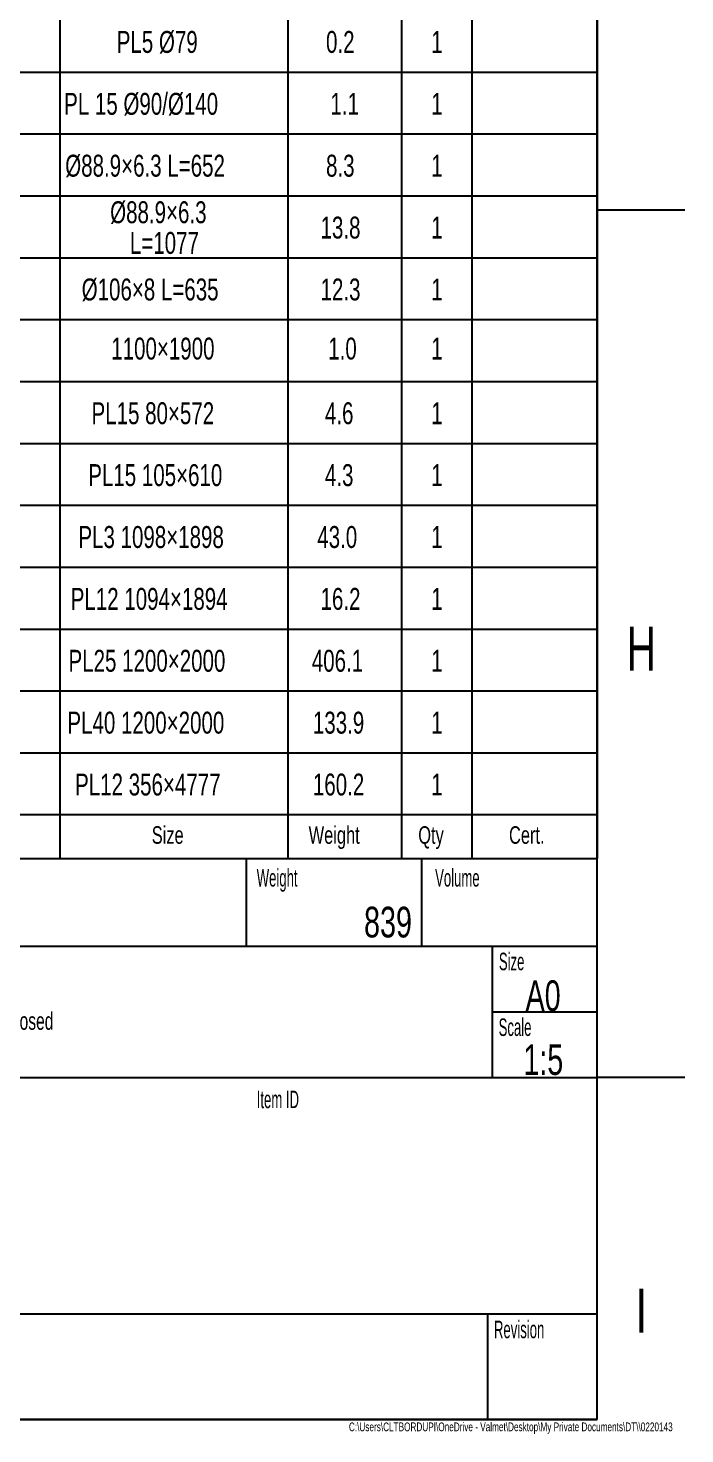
# Model space of a CAD drawing. Header units: millimetres. Extents: x 50 to 5945, y 0 to 4205.
# Drawn here: x 5570 to 5945, y 42 to 844 of the extents above; entities that cross this region are included whole.
import ezdxf

# ---------------------------------------------------------------- set-up
doc = ezdxf.new("R2010")
doc.units = ezdxf.units.MM
doc.header["$LTSCALE"] = 5
doc.layers.add('AM_4', color=3, linetype='Continuous')
doc.layers.add('AM_6', color=140, linetype='Continuous')
doc.styles.add('SLDTEXTSTYLE0', font='TXT', dxfattribs={"width": 0.7})
doc.styles.add('SLDTEXTSTYLE1', font='TXT', dxfattribs={"width": 0.5599999999999999})
doc.styles.add('SLDTEXTSTYLE2', font='TXT', dxfattribs={"width": 0.6649999999999999})

# ---------------------------------------------------------------- blocks, each defined once
blk = doc.blocks.new('SW_TABLEANNOTATION_0')
at = {"layer": 'AM_6', "color": 0}
for p, q in [((0, 811.9000248476865), (0, 776.6000237673524)), ((0, 811.9000248476865), (39.16781316096074, 811.9000248476865)), ((39.16781316096074, 811.9000248476865), (39.16781316096074, 776.6000237673524)), ((39.16781316096074, 811.9000248476865), (229.1678131609609, 811.9000248476865)), ((229.1678131609609, 811.9000248476865), (229.1678131609609, 776.6000237673524)), ((229.1678131609609, 811.9000248476865), (348.0324851766614, 811.9000248476865)), ((348.0324851766614, 811.9000248476865), (348.0324851766614, 776.6000237673524)), ((348.0324851766614, 811.9000248476865), (469.1438116801283, 811.9000248476865)), ((469.1438116801283, 811.9000248476865), (469.1438116801283, 776.6000237673524)), ((469.1438116801283, 811.9000248476865), (592.7291375223242, 811.9000248476865)), ((592.7291375223242, 811.9000248476865), (592.7291375223242, 776.6000237673524)), ((592.7291375223242, 811.9000248476865), (722.7291375223243, 811.9000248476865)), ((722.7291375223243, 811.9000248476865), (722.7291375223243, 776.6000237673524)), ((722.7291375223243, 811.9000248476865), (787.7291375223239, 811.9000248476865)), ((787.7291375223239, 811.9000248476865), (787.7291375223239, 776.6000237673524)), ((787.7291375223239, 811.9000248476865), (827.7291375223239, 811.9000248476865)), ((827.7291375223239, 811.9000248476865), (827.7291375223239, 776.6000237673524)), ((827.7291375223239, 811.9000248476865), (899.2692732700913, 811.9000248476865)), ((899.2692732700913, 811.9000248476865), (899.2692732700913, 776.6000237673524)), ((0, 776.6000237673524), (0, 741.3000226870181)), ((0, 776.6000237673524), (39.16781316096074, 776.6000237673524)), ((39.16781316096074, 776.6000237673524), (39.16781316096074, 741.3000226870181)), ((39.16781316096074, 776.6000237673524), (229.1678131609609, 776.6000237673524)), ((229.1678131609609, 776.6000237673524), (229.1678131609609, 741.3000226870181)), ((229.1678131609609, 776.6000237673524), (348.0324851766614, 776.6000237673524)), ((348.0324851766614, 776.6000237673524), (348.0324851766614, 741.3000226870181)), ((348.0324851766614, 776.6000237673524), (469.1438116801283, 776.6000237673524)), ((469.1438116801283, 776.6000237673524), (469.1438116801283, 741.3000226870181)), ((469.1438116801283, 776.6000237673524), (592.7291375223242, 776.6000237673524)), ((592.7291375223242, 776.6000237673524), (592.7291375223242, 741.3000226870181)), ((592.7291375223242, 776.6000237673524), (722.7291375223243, 776.6000237673524)), ((722.7291375223243, 776.6000237673524), (722.7291375223243, 741.3000226870181)), ((722.7291375223243, 776.6000237673524), (787.7291375223239, 776.6000237673524)), ((787.7291375223239, 776.6000237673524), (787.7291375223239, 741.3000226870181)), ((787.7291375223239, 776.6000237673524), (827.7291375223239, 776.6000237673524)), ((827.7291375223239, 776.6000237673524), (827.7291375223239, 741.3000226870181)), ((827.7291375223239, 776.6000237673524), (899.2692732700913, 776.6000237673524)), ((899.2692732700913, 776.6000237673524), (899.2692732700913, 741.3000226870181)), ((0, 741.3000226870181), (0, 706.000021606684)), ((0, 741.3000226870181), (39.16781316096074, 741.3000226870181)), ((39.16781316096074, 741.3000226870181), (39.16781316096074, 706.000021606684)), ((39.16781316096074, 741.3000226870181), (229.1678131609609, 741.3000226870181)), ((229.1678131609609, 741.3000226870181), (229.1678131609609, 706.000021606684)), ((229.1678131609609, 741.3000226870181), (348.0324851766614, 741.3000226870181)), ((348.0324851766614, 741.3000226870181), (348.0324851766614, 706.000021606684)), ((348.0324851766614, 741.3000226870181), (469.1438116801283, 741.3000226870181)), ((469.1438116801283, 741.3000226870181), (469.1438116801283, 706.000021606684)), ((469.1438116801283, 741.3000226870181), (592.7291375223242, 741.3000226870181)), ((592.7291375223242, 741.3000226870181), (592.7291375223242, 706.000021606684)), ((592.7291375223242, 741.3000226870181), (722.7291375223243, 741.3000226870181)), ((722.7291375223243, 741.3000226870181), (722.7291375223243, 706.000021606684)), ((722.7291375223243, 741.3000226870181), (787.7291375223239, 741.3000226870181)), ((787.7291375223239, 741.3000226870181), (787.7291375223239, 706.000021606684)), ((787.7291375223239, 741.3000226870181), (827.7291375223239, 741.3000226870181)), ((827.7291375223239, 741.3000226870181), (827.7291375223239, 706.000021606684)), ((827.7291375223239, 741.3000226870181), (899.2692732700913, 741.3000226870181)), ((899.2692732700913, 741.3000226870181), (899.2692732700913, 706.000021606684)), ((0, 706.000021606684), (0, 670.7000205263497)), ((0, 706.000021606684), (39.16781316096074, 706.000021606684)), ((39.16781316096074, 706.000021606684), (39.16781316096074, 670.7000205263497)), ((39.16781316096074, 706.000021606684), (229.1678131609609, 706.000021606684)), ((229.1678131609609, 706.000021606684), (229.1678131609609, 670.7000205263497)), ((229.1678131609609, 706.000021606684), (348.0324851766614, 706.000021606684)), ((348.0324851766614, 706.000021606684), (348.0324851766614, 670.7000205263497)), ((348.0324851766614, 706.000021606684), (469.1438116801283, 706.000021606684)), ((469.1438116801283, 706.000021606684), (469.1438116801283, 670.7000205263497)), ((469.1438116801283, 706.000021606684), (592.7291375223242, 706.000021606684)), ((592.7291375223242, 706.000021606684), (592.7291375223242, 670.7000205263497)), ((592.7291375223242, 706.000021606684), (722.7291375223243, 706.000021606684)), ((722.7291375223243, 706.000021606684), (722.7291375223243, 670.7000205263497)), ((722.7291375223243, 706.000021606684), (787.7291375223239, 706.000021606684)), ((787.7291375223239, 706.000021606684), (787.7291375223239, 670.7000205263497)), ((787.7291375223239, 706.000021606684), (827.7291375223239, 706.000021606684)), ((827.7291375223239, 706.000021606684), (827.7291375223239, 670.7000205263497)), ((827.7291375223239, 706.000021606684), (899.2692732700913, 706.000021606684)), ((899.2692732700913, 706.000021606684), (899.2692732700913, 670.7000205263497)), ((0, 670.7000205263497), (0, 635.4000194460154)), ((0, 670.7000205263497), (39.16781316096074, 670.7000205263497)), ((39.16781316096074, 670.7000205263497), (39.16781316096074, 635.4000194460154)), ((39.16781316096074, 670.7000205263497), (229.1678131609609, 670.7000205263497)), ((229.1678131609609, 670.7000205263497), (229.1678131609609, 635.4000194460154)), ((229.1678131609609, 670.7000205263497), (348.0324851766614, 670.7000205263497)), ((348.0324851766614, 670.7000205263497), (348.0324851766614, 635.4000194460154)), ((348.0324851766614, 670.7000205263497), (469.1438116801283, 670.7000205263497)), ((469.1438116801283, 670.7000205263497), (469.1438116801283, 635.4000194460154)), ((469.1438116801283, 670.7000205263497), (592.7291375223242, 670.7000205263497)), ((592.7291375223242, 670.7000205263497), (592.7291375223242, 635.4000194460154)), ((592.7291375223242, 670.7000205263497), (722.7291375223243, 670.7000205263497)), ((722.7291375223243, 670.7000205263497), (722.7291375223243, 635.4000194460154)), ((722.7291375223243, 670.7000205263497), (787.7291375223239, 670.7000205263497)), ((787.7291375223239, 670.7000205263497), (787.7291375223239, 635.4000194460154)), ((787.7291375223239, 670.7000205263497), (827.7291375223239, 670.7000205263497)), ((827.7291375223239, 670.7000205263497), (827.7291375223239, 635.4000194460154)), ((827.7291375223239, 670.7000205263497), (899.2692732700913, 670.7000205263497)), ((899.2692732700913, 670.7000205263497), (899.2692732700913, 635.4000194460154)), ((0, 635.4000194460154), (0, 600.1000183656813)), ((0, 635.4000194460154), (39.16781316096074, 635.4000194460154)), ((39.16781316096074, 635.4000194460154), (39.16781316096074, 600.1000183656813)), ((39.16781316096074, 635.4000194460154), (229.1678131609609, 635.4000194460154)), ((229.1678131609609, 635.4000194460154), (229.1678131609609, 600.1000183656813)), ((229.1678131609609, 635.4000194460154), (348.0324851766614, 635.4000194460154)), ((348.0324851766614, 635.4000194460154), (348.0324851766614, 600.1000183656813)), ((348.0324851766614, 635.4000194460154), (469.1438116801283, 635.4000194460154)), ((469.1438116801283, 635.4000194460154), (469.1438116801283, 600.1000183656813)), ((469.1438116801283, 635.4000194460154), (592.7291375223242, 635.4000194460154)), ((592.7291375223242, 635.4000194460154), (592.7291375223242, 600.1000183656813)), ((592.7291375223242, 635.4000194460154), (722.7291375223243, 635.4000194460154)), ((722.7291375223243, 635.4000194460154), (722.7291375223243, 600.1000183656813)), ((722.7291375223243, 635.4000194460154), (787.7291375223239, 635.4000194460154)), ((787.7291375223239, 635.4000194460154), (787.7291375223239, 600.1000183656813)), ((787.7291375223239, 635.4000194460154), (827.7291375223239, 635.4000194460154)), ((827.7291375223239, 635.4000194460154), (827.7291375223239, 600.1000183656813)), ((827.7291375223239, 635.4000194460154), (899.2692732700913, 635.4000194460154)), ((899.2692732700913, 635.4000194460154), (899.2692732700913, 600.1000183656813)), ((0, 600.1000183656813), (0, 564.8000172853472)), ((0, 600.1000183656813), (39.16781316096074, 600.1000183656813)), ((39.16781316096074, 600.1000183656813), (39.16781316096074, 564.8000172853472)), ((39.16781316096074, 600.1000183656813), (229.1678131609609, 600.1000183656813)), ((229.1678131609609, 600.1000183656813), (229.1678131609609, 564.8000172853472)), ((229.1678131609609, 600.1000183656813), (348.0324851766614, 600.1000183656813)), ((348.0324851766614, 600.1000183656813), (348.0324851766614, 564.8000172853472)), ((348.0324851766614, 600.1000183656813), (469.1438116801283, 600.1000183656813)), ((469.1438116801283, 600.1000183656813), (469.1438116801283, 564.8000172853472)), ((469.1438116801283, 600.1000183656813), (592.7291375223242, 600.1000183656813)), ((592.7291375223242, 600.1000183656813), (592.7291375223242, 564.8000172853472)), ((592.7291375223242, 600.1000183656813), (722.7291375223243, 600.1000183656813)), ((722.7291375223243, 600.1000183656813), (722.7291375223243, 564.8000172853472)), ((722.7291375223243, 600.1000183656813), (787.7291375223239, 600.1000183656813)), ((787.7291375223239, 600.1000183656813), (787.7291375223239, 564.8000172853472)), ((787.7291375223239, 600.1000183656813), (827.7291375223239, 600.1000183656813)), ((827.7291375223239, 600.1000183656813), (827.7291375223239, 564.8000172853472)), ((827.7291375223239, 600.1000183656813), (899.2692732700913, 600.1000183656813)), ((899.2692732700913, 600.1000183656813), (899.2692732700913, 564.8000172853472)), ((0, 564.8000172853472), (0, 529.5000162050129)), ((0, 564.8000172853472), (39.16781316096074, 564.8000172853472)), ((39.16781316096074, 564.8000172853472), (39.16781316096074, 529.5000162050129)), ((39.16781316096074, 564.8000172853472), (229.1678131609609, 564.8000172853472)), ((229.1678131609609, 564.8000172853472), (229.1678131609609, 529.5000162050129)), ((229.1678131609609, 564.8000172853472), (348.0324851766614, 564.8000172853472)), ((348.0324851766614, 564.8000172853472), (348.0324851766614, 529.5000162050129)), ((348.0324851766614, 564.8000172853472), (469.1438116801283, 564.8000172853472)), ((469.1438116801283, 564.8000172853472), (469.1438116801283, 529.5000162050129)), ((469.1438116801283, 564.8000172853472), (592.7291375223242, 564.8000172853472)), ((592.7291375223242, 564.8000172853472), (592.7291375223242, 529.5000162050129)), ((592.7291375223242, 564.8000172853472), (722.7291375223243, 564.8000172853472)), ((722.7291375223243, 564.8000172853472), (722.7291375223243, 529.5000162050129)), ((722.7291375223243, 564.8000172853472), (787.7291375223239, 564.8000172853472)), ((787.7291375223239, 564.8000172853472), (787.7291375223239, 529.5000162050129)), ((787.7291375223239, 564.8000172853472), (827.7291375223239, 564.8000172853472)), ((827.7291375223239, 564.8000172853472), (827.7291375223239, 529.5000162050129)), ((827.7291375223239, 564.8000172853472), (899.2692732700913, 564.8000172853472)), ((899.2692732700913, 564.8000172853472), (899.2692732700913, 529.5000162050129)), ((0, 529.5000162050129), (0, 494.2000151246787)), ((0, 529.5000162050129), (39.16781316096074, 529.5000162050129)), ((39.16781316096074, 529.5000162050129), (39.16781316096074, 494.2000151246787)), ((39.16781316096074, 529.5000162050129), (229.1678131609609, 529.5000162050129)), ((229.1678131609609, 529.5000162050129), (229.1678131609609, 494.2000151246787)), ((229.1678131609609, 529.5000162050129), (348.0324851766614, 529.5000162050129)), ((348.0324851766614, 529.5000162050129), (348.0324851766614, 494.2000151246787)), ((348.0324851766614, 529.5000162050129), (469.1438116801283, 529.5000162050129)), ((469.1438116801283, 529.5000162050129), (469.1438116801283, 494.2000151246787)), ((469.1438116801283, 529.5000162050129), (592.7291375223242, 529.5000162050129)), ((592.7291375223242, 529.5000162050129), (592.7291375223242, 494.2000151246787)), ((592.7291375223242, 529.5000162050129), (722.7291375223243, 529.5000162050129)), ((722.7291375223243, 529.5000162050129), (722.7291375223243, 494.2000151246787)), ((722.7291375223243, 529.5000162050129), (787.7291375223239, 529.5000162050129)), ((787.7291375223239, 529.5000162050129), (787.7291375223239, 494.2000151246787)), ((787.7291375223239, 529.5000162050129), (827.7291375223239, 529.5000162050129)), ((827.7291375223239, 529.5000162050129), (827.7291375223239, 494.2000151246787)), ((827.7291375223239, 529.5000162050129), (899.2692732700913, 529.5000162050129)), ((899.2692732700913, 529.5000162050129), (899.2692732700913, 494.2000151246787)), ((0, 494.2000151246787), (0, 458.9000140443445)), ((0, 494.2000151246787), (39.16781316096074, 494.2000151246787)), ((39.16781316096074, 494.2000151246787), (39.16781316096074, 458.9000140443445)), ((39.16781316096074, 494.2000151246787), (229.1678131609609, 494.2000151246787)), ((229.1678131609609, 494.2000151246787), (229.1678131609609, 458.9000140443445)), ((229.1678131609609, 494.2000151246787), (348.0324851766614, 494.2000151246787)), ((348.0324851766614, 494.2000151246787), (348.0324851766614, 458.9000140443445)), ((348.0324851766614, 494.2000151246787), (469.1438116801283, 494.2000151246787)), ((469.1438116801283, 494.2000151246787), (469.1438116801283, 458.9000140443445)), ((469.1438116801283, 494.2000151246787), (592.7291375223242, 494.2000151246787)), ((592.7291375223242, 494.2000151246787), (592.7291375223242, 458.9000140443445)), ((592.7291375223242, 494.2000151246787), (722.7291375223243, 494.2000151246787)), ((722.7291375223243, 494.2000151246787), (722.7291375223243, 458.9000140443445)), ((722.7291375223243, 494.2000151246787), (787.7291375223239, 494.2000151246787)), ((787.7291375223239, 494.2000151246787), (787.7291375223239, 458.9000140443445)), ((787.7291375223239, 494.2000151246787), (827.7291375223239, 494.2000151246787)), ((827.7291375223239, 494.2000151246787), (827.7291375223239, 458.9000140443445)), ((827.7291375223239, 494.2000151246787), (899.2692732700913, 494.2000151246787)), ((899.2692732700913, 494.2000151246787), (899.2692732700913, 458.9000140443445)), ((0, 458.9000140443445), (0, 423.6000129640103)), ((0, 458.9000140443445), (39.16781316096074, 458.9000140443445)), ((39.16781316096074, 458.9000140443445), (39.16781316096074, 423.6000129640103)), ((39.16781316096074, 458.9000140443445), (229.1678131609609, 458.9000140443445)), ((229.1678131609609, 458.9000140443445), (229.1678131609609, 423.6000129640103)), ((229.1678131609609, 458.9000140443445), (348.0324851766614, 458.9000140443445)), ((348.0324851766614, 458.9000140443445), (348.0324851766614, 423.6000129640103)), ((348.0324851766614, 458.9000140443445), (469.1438116801283, 458.9000140443445)), ((469.1438116801283, 458.9000140443445), (469.1438116801283, 423.6000129640103)), ((469.1438116801283, 458.9000140443445), (592.7291375223242, 458.9000140443445)), ((592.7291375223242, 458.9000140443445), (592.7291375223242, 423.6000129640103)), ((592.7291375223242, 458.9000140443445), (722.7291375223243, 458.9000140443445)), ((722.7291375223243, 458.9000140443445), (722.7291375223243, 423.6000129640103)), ((722.7291375223243, 458.9000140443445), (787.7291375223239, 458.9000140443445)), ((787.7291375223239, 458.9000140443445), (787.7291375223239, 423.6000129640103)), ((787.7291375223239, 458.9000140443445), (827.7291375223239, 458.9000140443445)), ((827.7291375223239, 458.9000140443445), (827.7291375223239, 423.6000129640103)), ((827.7291375223239, 458.9000140443445), (899.2692732700913, 458.9000140443445)), ((899.2692732700913, 458.9000140443445), (899.2692732700913, 423.6000129640103)), ((0, 423.6000129640103), (0, 388.3000118836761)), ((0, 423.6000129640103), (39.16781316096074, 423.6000129640103)), ((39.16781316096074, 423.6000129640103), (39.16781316096074, 388.3000118836761)), ((39.16781316096074, 423.6000129640103), (229.1678131609609, 423.6000129640103)), ((229.1678131609609, 423.6000129640103), (229.1678131609609, 388.3000118836761)), ((229.1678131609609, 423.6000129640103), (348.0324851766614, 423.6000129640103)), ((348.0324851766614, 423.6000129640103), (348.0324851766614, 388.3000118836761)), ((348.0324851766614, 423.6000129640103), (469.1438116801283, 423.6000129640103)), ((469.1438116801283, 423.6000129640103), (469.1438116801283, 388.3000118836761)), ((469.1438116801283, 423.6000129640103), (592.7291375223242, 423.6000129640103)), ((592.7291375223242, 423.6000129640103), (592.7291375223242, 388.3000118836761)), ((592.7291375223242, 423.6000129640103), (722.7291375223243, 423.6000129640103)), ((722.7291375223243, 423.6000129640103), (722.7291375223243, 388.3000118836761)), ((722.7291375223243, 423.6000129640103), (787.7291375223239, 423.6000129640103)), ((787.7291375223239, 423.6000129640103), (787.7291375223239, 388.3000118836761)), ((787.7291375223239, 423.6000129640103), (827.7291375223239, 423.6000129640103)), ((827.7291375223239, 423.6000129640103), (827.7291375223239, 388.3000118836761)), ((827.7291375223239, 423.6000129640103), (899.2692732700913, 423.6000129640103)), ((899.2692732700913, 423.6000129640103), (899.2692732700913, 388.3000118836761)), ((0, 388.3000118836761), (0, 353.0000108033419)), ((0, 388.3000118836761), (39.16781316096074, 388.3000118836761)), ((39.16781316096074, 388.3000118836761), (39.16781316096074, 353.0000108033419)), ((39.16781316096074, 388.3000118836761), (229.1678131609609, 388.3000118836761)), ((229.1678131609609, 388.3000118836761), (229.1678131609609, 353.0000108033419)), ((229.1678131609609, 388.3000118836761), (348.0324851766614, 388.3000118836761)), ((348.0324851766614, 388.3000118836761), (348.0324851766614, 353.0000108033419)), ((348.0324851766614, 388.3000118836761), (469.1438116801283, 388.3000118836761)), ((469.1438116801283, 388.3000118836761), (469.1438116801283, 353.0000108033419)), ((469.1438116801283, 388.3000118836761), (592.7291375223242, 388.3000118836761)), ((592.7291375223242, 388.3000118836761), (592.7291375223242, 353.0000108033419)), ((592.7291375223242, 388.3000118836761), (722.7291375223243, 388.3000118836761)), ((722.7291375223243, 388.3000118836761), (722.7291375223243, 353.0000108033419)), ((722.7291375223243, 388.3000118836761), (787.7291375223239, 388.3000118836761)), ((787.7291375223239, 388.3000118836761), (787.7291375223239, 353.0000108033419)), ((787.7291375223239, 388.3000118836761), (827.7291375223239, 388.3000118836761)), ((827.7291375223239, 388.3000118836761), (827.7291375223239, 353.0000108033419)), ((827.7291375223239, 388.3000118836761), (899.2692732700913, 388.3000118836761)), ((899.2692732700913, 388.3000118836761), (899.2692732700913, 353.0000108033419)), ((0, 353.0000108033419), (0, 317.7000097230077)), ((0, 353.0000108033419), (39.16781316096074, 353.0000108033419)), ((39.16781316096074, 353.0000108033419), (39.16781316096074, 317.7000097230077)), ((39.16781316096074, 353.0000108033419), (229.1678131609609, 353.0000108033419)), ((229.1678131609609, 353.0000108033419), (229.1678131609609, 317.7000097230077)), ((229.1678131609609, 353.0000108033419), (348.0324851766614, 353.0000108033419)), ((348.0324851766614, 353.0000108033419), (348.0324851766614, 317.7000097230077)), ((348.0324851766614, 353.0000108033419), (469.1438116801283, 353.0000108033419)), ((469.1438116801283, 353.0000108033419), (469.1438116801283, 317.7000097230077)), ((469.1438116801283, 353.0000108033419), (592.7291375223242, 353.0000108033419)), ((592.7291375223242, 353.0000108033419), (592.7291375223242, 317.7000097230077)), ((592.7291375223242, 353.0000108033419), (722.7291375223243, 353.0000108033419)), ((722.7291375223243, 353.0000108033419), (722.7291375223243, 317.7000097230077)), ((722.7291375223243, 353.0000108033419), (787.7291375223239, 353.0000108033419)), ((787.7291375223239, 353.0000108033419), (787.7291375223239, 317.7000097230077)), ((787.7291375223239, 353.0000108033419), (827.7291375223239, 353.0000108033419)), ((827.7291375223239, 353.0000108033419), (827.7291375223239, 317.7000097230077)), ((827.7291375223239, 353.0000108033419), (899.2692732700913, 353.0000108033419)), ((899.2692732700913, 353.0000108033419), (899.2692732700913, 317.7000097230077)), ((0, 317.7000097230077), (0, 282.4000086426735)), ((0, 317.7000097230077), (39.16781316096074, 317.7000097230077)), ((39.16781316096074, 317.7000097230077), (39.16781316096074, 282.4000086426735)), ((39.16781316096074, 317.7000097230077), (229.1678131609609, 317.7000097230077)), ((229.1678131609609, 317.7000097230077), (229.1678131609609, 282.4000086426735)), ((229.1678131609609, 317.7000097230077), (348.0324851766614, 317.7000097230077)), ((348.0324851766614, 317.7000097230077), (348.0324851766614, 282.4000086426735)), ((348.0324851766614, 317.7000097230077), (469.1438116801283, 317.7000097230077)), ((469.1438116801283, 317.7000097230077), (469.1438116801283, 282.4000086426735)), ((469.1438116801283, 317.7000097230077), (592.7291375223242, 317.7000097230077)), ((592.7291375223242, 317.7000097230077), (592.7291375223242, 282.4000086426735)), ((592.7291375223242, 317.7000097230077), (722.7291375223243, 317.7000097230077)), ((722.7291375223243, 317.7000097230077), (722.7291375223243, 282.4000086426735)), ((722.7291375223243, 317.7000097230077), (787.7291375223239, 317.7000097230077)), ((787.7291375223239, 317.7000097230077), (787.7291375223239, 282.4000086426735)), ((787.7291375223239, 317.7000097230077), (827.7291375223239, 317.7000097230077)), ((827.7291375223239, 317.7000097230077), (827.7291375223239, 282.4000086426735)), ((827.7291375223239, 317.7000097230077), (899.2692732700913, 317.7000097230077)), ((899.2692732700913, 317.7000097230077), (899.2692732700913, 282.4000086426735)), ((0, 282.4000086426735), (0, 247.1000075623392)), ((0, 282.4000086426735), (39.16781316096074, 282.4000086426735)), ((39.16781316096074, 282.4000086426735), (39.16781316096074, 247.1000075623392)), ((39.16781316096074, 282.4000086426735), (229.1678131609609, 282.4000086426735)), ((229.1678131609609, 282.4000086426735), (229.1678131609609, 247.1000075623392)), ((229.1678131609609, 282.4000086426735), (348.0324851766614, 282.4000086426735)), ((348.0324851766614, 282.4000086426735), (348.0324851766614, 247.1000075623392)), ((348.0324851766614, 282.4000086426735), (469.1438116801283, 282.4000086426735)), ((469.1438116801283, 282.4000086426735), (469.1438116801283, 247.1000075623392)), ((469.1438116801283, 282.4000086426735), (592.7291375223242, 282.4000086426735)), ((592.7291375223242, 282.4000086426735), (592.7291375223242, 247.1000075623392)), ((592.7291375223242, 282.4000086426735), (722.7291375223243, 282.4000086426735)), ((722.7291375223243, 282.4000086426735), (722.7291375223243, 247.1000075623392)), ((722.7291375223243, 282.4000086426735), (787.7291375223239, 282.4000086426735)), ((787.7291375223239, 282.4000086426735), (787.7291375223239, 247.1000075623392)), ((787.7291375223239, 282.4000086426735), (827.7291375223239, 282.4000086426735)), ((827.7291375223239, 282.4000086426735), (827.7291375223239, 247.1000075623392)), ((827.7291375223239, 282.4000086426735), (899.2692732700913, 282.4000086426735)), ((899.2692732700913, 282.4000086426735), (899.2692732700913, 247.1000075623392)), ((0, 247.1000075623392), (0, 211.800006482005)), ((0, 247.1000075623392), (39.16781316096074, 247.1000075623392)), ((39.16781316096074, 247.1000075623392), (39.16781316096074, 211.800006482005)), ((39.16781316096074, 247.1000075623392), (229.1678131609609, 247.1000075623392)), ((229.1678131609609, 247.1000075623392), (229.1678131609609, 211.800006482005)), ((229.1678131609609, 247.1000075623392), (348.0324851766614, 247.1000075623392)), ((348.0324851766614, 247.1000075623392), (348.0324851766614, 211.800006482005)), ((348.0324851766614, 247.1000075623392), (469.1438116801283, 247.1000075623392)), ((469.1438116801283, 247.1000075623392), (469.1438116801283, 211.800006482005)), ((469.1438116801283, 247.1000075623392), (592.7291375223242, 247.1000075623392)), ((592.7291375223242, 247.1000075623392), (592.7291375223242, 211.800006482005)), ((592.7291375223242, 247.1000075623392), (722.7291375223243, 247.1000075623392)), ((722.7291375223243, 247.1000075623392), (722.7291375223243, 211.800006482005)), ((722.7291375223243, 247.1000075623392), (787.7291375223239, 247.1000075623392)), ((787.7291375223239, 247.1000075623392), (787.7291375223239, 211.800006482005)), ((787.7291375223239, 247.1000075623392), (827.7291375223239, 247.1000075623392)), ((827.7291375223239, 247.1000075623392), (827.7291375223239, 211.800006482005)), ((827.7291375223239, 247.1000075623392), (899.2692732700913, 247.1000075623392)), ((899.2692732700913, 247.1000075623392), (899.2692732700913, 211.800006482005)), ((0, 211.800006482005), (0, 176.5000054016708)), ((0, 211.800006482005), (39.16781316096074, 211.800006482005)), ((39.16781316096074, 211.800006482005), (39.16781316096074, 176.5000054016708)), ((39.16781316096074, 211.800006482005), (229.1678131609609, 211.800006482005)), ((229.1678131609609, 211.800006482005), (229.1678131609609, 176.5000054016708)), ((229.1678131609609, 211.800006482005), (348.0324851766614, 211.800006482005)), ((348.0324851766614, 211.800006482005), (348.0324851766614, 176.5000054016708)), ((348.0324851766614, 211.800006482005), (469.1438116801283, 211.800006482005)), ((469.1438116801283, 211.800006482005), (469.1438116801283, 176.5000054016708)), ((469.1438116801283, 211.800006482005), (592.7291375223242, 211.800006482005)), ((592.7291375223242, 211.800006482005), (592.7291375223242, 176.5000054016708)), ((592.7291375223242, 211.800006482005), (722.7291375223243, 211.800006482005)), ((722.7291375223243, 211.800006482005), (722.7291375223243, 176.5000054016708)), ((722.7291375223243, 211.800006482005), (787.7291375223239, 211.800006482005)), ((787.7291375223239, 211.800006482005), (787.7291375223239, 176.5000054016708)), ((787.7291375223239, 211.800006482005), (827.7291375223239, 211.800006482005)), ((827.7291375223239, 211.800006482005), (827.7291375223239, 176.5000054016708)), ((827.7291375223239, 211.800006482005), (899.2692732700913, 211.800006482005)), ((899.2692732700913, 211.800006482005), (899.2692732700913, 176.5000054016708)), ((0, 176.5000054016708), (0, 141.2000043213366)), ((0, 176.5000054016708), (39.16781316096074, 176.5000054016708)), ((39.16781316096074, 176.5000054016708), (39.16781316096074, 141.2000043213366)), ((39.16781316096074, 176.5000054016708), (229.1678131609609, 176.5000054016708)), ((229.1678131609609, 176.5000054016708), (229.1678131609609, 141.2000043213366)), ((229.1678131609609, 176.5000054016708), (348.0324851766614, 176.5000054016708)), ((348.0324851766614, 176.5000054016708), (348.0324851766614, 141.2000043213366)), ((348.0324851766614, 176.5000054016708), (469.1438116801283, 176.5000054016708)), ((469.1438116801283, 176.5000054016708), (469.1438116801283, 141.2000043213366)), ((469.1438116801283, 176.5000054016708), (592.7291375223242, 176.5000054016708)), ((592.7291375223242, 176.5000054016708), (592.7291375223242, 141.2000043213366)), ((592.7291375223242, 176.5000054016708), (722.7291375223243, 176.5000054016708)), ((722.7291375223243, 176.5000054016708), (722.7291375223243, 141.2000043213366)), ((722.7291375223243, 176.5000054016708), (787.7291375223239, 176.5000054016708)), ((787.7291375223239, 176.5000054016708), (787.7291375223239, 141.2000043213366)), ((787.7291375223239, 176.5000054016708), (827.7291375223239, 176.5000054016708)), ((827.7291375223239, 176.5000054016708), (827.7291375223239, 141.2000043213366)), ((827.7291375223239, 176.5000054016708), (899.2692732700913, 176.5000054016708)), ((899.2692732700913, 176.5000054016708), (899.2692732700913, 141.2000043213366)), ((0, 141.2000043213366), (0, 105.9000032410024)), ((0, 141.2000043213366), (39.16781316096074, 141.2000043213366)), ((39.16781316096074, 141.2000043213366), (39.16781316096074, 105.9000032410024)), ((39.16781316096074, 141.2000043213366), (229.1678131609609, 141.2000043213366)), ((229.1678131609609, 141.2000043213366), (229.1678131609609, 105.9000032410024)), ((229.1678131609609, 141.2000043213366), (348.0324851766614, 141.2000043213366)), ((348.0324851766614, 141.2000043213366), (348.0324851766614, 105.9000032410024)), ((348.0324851766614, 141.2000043213366), (469.1438116801283, 141.2000043213366)), ((469.1438116801283, 141.2000043213366), (469.1438116801283, 105.9000032410024)), ((469.1438116801283, 141.2000043213366), (592.7291375223242, 141.2000043213366)), ((592.7291375223242, 141.2000043213366), (592.7291375223242, 105.9000032410024)), ((592.7291375223242, 141.2000043213366), (722.7291375223243, 141.2000043213366)), ((722.7291375223243, 141.2000043213366), (722.7291375223243, 105.9000032410024)), ((722.7291375223243, 141.2000043213366), (787.7291375223239, 141.2000043213366)), ((787.7291375223239, 141.2000043213366), (787.7291375223239, 105.9000032410024)), ((787.7291375223239, 141.2000043213366), (827.7291375223239, 141.2000043213366)), ((827.7291375223239, 141.2000043213366), (827.7291375223239, 105.9000032410024)), ((827.7291375223239, 141.2000043213366), (899.2692732700913, 141.2000043213366)), ((899.2692732700913, 141.2000043213366), (899.2692732700913, 105.9000032410024)), ((0, 105.9000032410024), (0, 70.60000216066821)), ((0, 105.9000032410024), (39.16781316096074, 105.9000032410024)), ((39.16781316096074, 105.9000032410024), (39.16781316096074, 70.60000216066821)), ((39.16781316096074, 105.9000032410024), (229.1678131609609, 105.9000032410024)), ((229.1678131609609, 105.9000032410024), (229.1678131609609, 70.60000216066821)), ((229.1678131609609, 105.9000032410024), (348.0324851766614, 105.9000032410024)), ((348.0324851766614, 105.9000032410024), (348.0324851766614, 70.60000216066821)), ((348.0324851766614, 105.9000032410024), (469.1438116801283, 105.9000032410024)), ((469.1438116801283, 105.9000032410024), (469.1438116801283, 70.60000216066821)), ((469.1438116801283, 105.9000032410024), (592.7291375223242, 105.9000032410024)), ((592.7291375223242, 105.9000032410024), (592.7291375223242, 70.60000216066821)), ((592.7291375223242, 105.9000032410024), (722.7291375223243, 105.9000032410024)), ((722.7291375223243, 105.9000032410024), (722.7291375223243, 70.60000216066821)), ((722.7291375223243, 105.9000032410024), (787.7291375223239, 105.9000032410024)), ((787.7291375223239, 105.9000032410024), (787.7291375223239, 70.60000216066821)), ((787.7291375223239, 105.9000032410024), (827.7291375223239, 105.9000032410024)), ((827.7291375223239, 105.9000032410024), (827.7291375223239, 70.60000216066821)), ((827.7291375223239, 105.9000032410024), (899.2692732700913, 105.9000032410024)), ((899.2692732700913, 105.9000032410024), (899.2692732700913, 70.60000216066821)), ((0, 70.60000216066821), (0, 35.300001080334)), ((0, 70.60000216066821), (39.16781316096074, 70.60000216066821)), ((39.16781316096074, 70.60000216066821), (39.16781316096074, 35.300001080334)), ((39.16781316096074, 70.60000216066821), (229.1678131609609, 70.60000216066821)), ((229.1678131609609, 70.60000216066821), (229.1678131609609, 35.300001080334)), ((229.1678131609609, 70.60000216066821), (348.0324851766614, 70.60000216066821)), ((348.0324851766614, 70.60000216066821), (348.0324851766614, 35.300001080334)), ((348.0324851766614, 70.60000216066821), (469.1438116801283, 70.60000216066821)), ((469.1438116801283, 70.60000216066821), (469.1438116801283, 35.300001080334)), ((469.1438116801283, 70.60000216066821), (592.7291375223242, 70.60000216066821)), ((592.7291375223242, 70.60000216066821), (592.7291375223242, 35.300001080334)), ((592.7291375223242, 70.60000216066821), (722.7291375223243, 70.60000216066821)), ((722.7291375223243, 70.60000216066821), (722.7291375223243, 35.300001080334)), ((722.7291375223243, 70.60000216066821), (787.7291375223239, 70.60000216066821)), ((787.7291375223239, 70.60000216066821), (787.7291375223239, 35.300001080334)), ((787.7291375223239, 70.60000216066821), (827.7291375223239, 70.60000216066821)), ((827.7291375223239, 70.60000216066821), (827.7291375223239, 35.300001080334)), ((827.7291375223239, 70.60000216066821), (899.2692732700913, 70.60000216066821)), ((899.2692732700913, 70.60000216066821), (899.2692732700913, 35.300001080334)), ((0, 35.300001080334), (0, -2.081668171172169e-13)), ((0, 35.300001080334), (39.16781316096074, 35.300001080334)), ((39.16781316096074, 35.300001080334), (39.16781316096074, -2.081668171172169e-13)), ((39.16781316096074, 35.300001080334), (229.1678131609609, 35.300001080334)), ((229.1678131609609, 35.300001080334), (229.1678131609609, -2.081668171172169e-13)), ((229.1678131609609, 35.300001080334), (348.0324851766614, 35.300001080334)), ((348.0324851766614, 35.300001080334), (348.0324851766614, -2.081668171172169e-13)), ((348.0324851766614, 35.300001080334), (469.1438116801283, 35.300001080334)), ((469.1438116801283, 35.300001080334), (469.1438116801283, -2.081668171172169e-13)), ((469.1438116801283, 35.300001080334), (592.7291375223242, 35.300001080334)), ((592.7291375223242, 35.300001080334), (592.7291375223242, -2.081668171172169e-13)), ((592.7291375223242, 35.300001080334), (722.7291375223243, 35.300001080334)), ((722.7291375223243, 35.300001080334), (722.7291375223243, -2.081668171172169e-13)), ((722.7291375223243, 35.300001080334), (787.7291375223239, 35.300001080334)), ((787.7291375223239, 35.300001080334), (787.7291375223239, -2.081668171172169e-13)), ((787.7291375223239, 35.300001080334), (827.7291375223239, 35.300001080334)), ((827.7291375223239, 35.300001080334), (827.7291375223239, -2.081668171172169e-13)), ((827.7291375223239, 35.300001080334), (899.2692732700913, 35.300001080334)), ((899.2692732700913, 35.300001080334), (899.2692732700913, -2.081668171172169e-13)), ((0, 0), (0, -25.00000000000002)), ((0, 6.938893903907228e-14), (899.2692732700913, 6.938893903907228e-14)), ((39.16781316096074, 0), (39.16781316096074, -25.00000000000002)), ((229.1678131609609, 0), (229.1678131609609, -25.00000000000002)), ((348.0324851766614, 0), (348.0324851766614, -25.00000000000002)), ((469.1438116801283, 0), (469.1438116801283, -25.00000000000002)), ((592.7291375223242, 0), (592.7291375223242, -25.00000000000002)), ((722.7291375223243, 0), (722.7291375223243, -25.00000000000002)), ((787.7291375223239, 0), (787.7291375223239, -25.00000000000002)), ((827.7291375223239, 0), (827.7291375223239, -25.00000000000002)), ((899.2692732700913, 0), (899.2692732700913, -25.00000000000002)), ((0, -2.081668171172169e-13), (39.16781316096074, -2.081668171172169e-13)), ((39.16781316096074, -2.081668171172169e-13), (229.1678131609609, -2.081668171172169e-13)), ((229.1678131609609, -2.081668171172169e-13), (348.0324851766614, -2.081668171172169e-13)), ((348.0324851766614, -2.081668171172169e-13), (469.1438116801283, -2.081668171172169e-13)), ((469.1438116801283, -2.081668171172169e-13), (592.7291375223242, -2.081668171172169e-13)), ((592.7291375223242, -2.081668171172169e-13), (722.7291375223243, -2.081668171172169e-13)), ((722.7291375223243, -2.081668171172169e-13), (787.7291375223239, -2.081668171172169e-13)), ((787.7291375223239, -2.081668171172169e-13), (827.7291375223239, -2.081668171172169e-13)), ((827.7291375223239, -2.081668171172169e-13), (899.2692732700913, -2.081668171172169e-13)), ((0, -25.00000000000002), (39.16781316096074, -25.00000000000002)), ((39.16781316096074, -25.00000000000002), (229.1678131609609, -25.00000000000002)), ((229.1678131609609, -25.00000000000002), (348.0324851766614, -25.00000000000002)), ((348.0324851766614, -25.00000000000002), (469.1438116801283, -25.00000000000002)), ((469.1438116801283, -25.00000000000002), (592.7291375223242, -25.00000000000002)), ((592.7291375223242, -25.00000000000002), (722.7291375223243, -25.00000000000002)), ((722.7291375223243, -25.00000000000002), (787.7291375223239, -25.00000000000002)), ((787.7291375223239, -25.00000000000002), (827.7291375223239, -25.00000000000002)), ((827.7291375223239, -25.00000000000002), (899.2692732700913, -25.00000000000002))]:
    blk.add_line(p, q, dxfattribs=at)
at = {"layer": 'AM_6', "color": 0, "attachment_point": 1, "style": 'SLDTEXTSTYLE0'}
for s, insert, char_height in [('Grease nipple', (41.66781316096046, 801.613371366662), 12.5), ('1/4"', (641.4791371870476, 801.613371366662), 12.5), ('23', (10.83390631039682, 801.613371366662), 12.5), ('1.4307', (420.3938157406939, 801.613371366662), 12.5), ('0.00', (740.2291373919389, 801.613371366662), 12.5), ('2', (803.3541373872821, 801.613371366662), 12.5), ('22', (10.83390631039682, 764.7364952863278), 12.5), ('Washer', (41.66781316096046, 764.7364952863278), 12.5), ('ZnK', (437.8938092959417, 764.7364952863278), 12.5), ('EN ISO 7089', (484.6864740051793, 764.7364952863278), 12.5), ('A24', (642.7291373919386, 764.7364952863278), 12.5), ('0.0', (744.6041369449041, 764.7364952863278), 12.5), ('38', (798.9791372522403, 764.7364952863278), 12.5), ('21', (12.08390651528779, 731.0133692059936), 12.5), ('Hexagon Nut M20', (41.66781316096046, 731.0133692059936), 12.5), ('ZnK', (437.8938092959417, 731.0133692059936), 12.5), ('EN ISO 4032', (484.0614727385806, 731.0133692059936), 12.5), ('M20', (643.3541386585373, 731.0133692059936), 12.5), ('0.07', (740.2291373919389, 731.0133692059936), 12.5), ('2', (803.3541373872821, 731.0133692059936), 12.5), ('20', (10.83390631039682, 694.1364931256594), 12.5), ('Hex nut', (41.66781316096046, 694.1364931256594), 12.5), ('ZnK', (437.8938092959417, 694.1364931256594), 12.5), ('EN ISO 4032', (484.0614727385806, 694.1364931256594), 12.5), ('M24', (642.7291373919386, 694.1364931256594), 12.5), ('0.12', (741.4791375968299, 694.1364931256594), 12.5), ('38', (798.9791372522403, 694.1364931256594), 12.5), ('19', (12.08390651528779, 658.8364920453251), 12.5), ('Hex screw', (41.66781316096046, 658.8364920453251), 12.5), ('ZnK', (437.8938092959417, 658.8364920453251), 12.5), ('EN ISO 4017', (485.3114706151651, 658.8364920453251), 12.5), ('M24x120', (626.4791393849689, 658.8364920453251), 12.5), ('0.6', (744.6041369449041, 658.8364920453251), 12.5), ('38', (798.9791372522403, 658.8364920453251), 12.5), ('18', (12.08390651528779, 623.536490964991), 12.5), ('Round bar', (41.66781316096046, 623.536490964991), 12.5), ('Q235 B', (412.8938098547353, 623.536490964991), 12.5), ('Ø20 L=335', (617.1041390124399, 623.536490964991), 12.5), ('0.82', (740.2291373919389, 623.536490964991), 12.5), ('4', (802.7291372848366, 623.536490964991), 12.5), ('17', (12.08390651528779, 588.2364898846569), 12.5), ('Round bar', (41.66781316096046, 588.2364898846569), 12.5), ('Q235 B', (412.8938098547353, 588.2364898846569), 12.5), ('Ø20 L=370', (617.1041390124399, 588.2364898846569), 12.5), ('0.9', (744.6041369449041, 588.2364898846569), 12.5), ('1', (804.6041375921731, 588.2364898846569), 12.5), ('Round bar', (41.66781316096046, 552.9364888043226), 12.5), ('Ø20 L=160', (618.3541368890244, 552.9364888043226), 12.5), ('16', (12.08390651528779, 552.9364888043226), 12.5), ('Q235 B', (412.8938098547353, 552.9364888043226), 12.5), ('0.3', (744.6041369449041, 552.9364888043226), 12.5), ('1', (804.6041375921731, 552.9364888043226), 12.5), ('15', (12.08390651528779, 517.6364877239885), 12.5), ('Elbow', (41.66781316096046, 517.6364877239885), 12.5), ('Q235 B', (412.8938098547353, 517.6364877239885), 12.5), ('Ø88,9×6,3 90°', (604.6041416201431, 517.6364877239885), 12.5), ('2.30', (740.2291373919389, 517.6364877239885), 12.5), ('1', (804.6041375921731, 517.6364877239885), 12.5), ('14', (11.45890641284231, 482.3364866436542), 12.5), ('Plate', (41.66781316096046, 482.3364866436542), 12.5), ('Q235 B', (412.8938098547353, 482.3364866436542), 12.5), ('PL76 57×76', (613.9791373360592, 482.3364866436542), 12.5), ('0.2', (744.6041369449041, 482.3364866436542), 12.5), ('1', (804.6041375921731, 482.3364866436542), 12.5), ('13', (12.08390651528779, 447.03648556332), 12.5), ('Plate', (41.66781316096046, 447.03648556332), 12.5), ('Q235 B', (412.8938098547353, 447.03648556332), 12.5), ('PL5 Ø79', (625.2291368517715, 447.03648556332), 12.5), ('0.2', (744.6041369449041, 447.03648556332), 12.5), ('1', (804.6041375921731, 447.03648556332), 12.5), ('12', (12.08390651528779, 411.7364844829858), 12.5), ('Plate', (41.66781316096046, 411.7364844829858), 12.5), ('Q235 B', (412.8938098547353, 411.7364844829858), 12.5), ('PL 15 Ø90/Ø140', (595.2291365910012, 411.7364844829858), 12.5), ('1.1', (747.1041379367626, 411.7364844829858), 12.5), ('1', (804.6041375921731, 411.7364844829858), 12.5), ('Tube', (41.66781316096046, 376.4364834026516), 12.5), ('Ø88.9×6.3 L=652', (595.8541425142128, 376.4364834026516), 12.5), ('11', (13.33390672017876, 376.4364834026516), 12.5), ('Q235 B', (412.8938098547353, 376.4364834026516), 12.5), ('8.3', (744.6041369449041, 376.4364834026516), 12.5), ('1', (804.6041375921731, 376.4364834026516), 12.5), ('Ø88.9×6.3', (621.479138565405, 349.8864825924009), 12.5), ('10', (12.08390651528779, 341.1364823223174), 12.5), ('Tube', (41.66781316096046, 341.1364823223174), 12.5), ('Q235 B', (412.8938098547353, 341.1364823223174), 12.5), ('13.8', (741.4791375968299, 341.1364823223174), 12.5), ('1', (804.6041375921731, 341.1364823223174), 12.5), ('L=1077', (632.7291380811173, 332.3864820522338), 12.5), ('9', (15.2089064454386, 305.8364812419832), 12.5), ('Mechanical tube', (41.66781316096046, 305.8364812419832), 12.5), ('Q235 B', (412.8938098547353, 305.8364812419832), 12.5), ('Ø106×8 L=635', (605.2291382301289, 305.8364812419832), 12.5), ('12.3', (741.4791375968299, 305.8364812419832), 12.5), ('1', (804.6041375921731, 305.8364812419832), 12.5), ('Sealing plate', (41.66781316096046, 272.113355161649), 12.5), ('8', (15.2089064454386, 272.113355161649), 12.5), ('GORE TEX', (390.3938108233107, 272.113355161649), 12.5), ('1100×1900', (622.1041398320037, 272.113355161649), 12.5), ('1.0', (745.8541377318717, 272.113355161649), 12.5), ('1', (804.6041375921731, 272.113355161649), 12.5), ('7', (15.2089064454386, 235.2364790813147), 12.5), ('Plate', (41.66781316096046, 235.2364790813147), 12.5), ('Q235 B', (412.8938098547353, 235.2364790813147), 12.5), ('PL15 80×572', (610.8541403162915, 235.2364790813147), 12.5), ('4.6', (743.9791380066118, 235.2364790813147), 12.5), ('1', (804.6041375921731, 235.2364790813147), 12.5), ('Plate', (41.66781316096046, 199.9364780009805), 12.5), ('6', (15.2089064454386, 199.9364780009805), 12.5), ('Q235 B', (412.8938098547353, 199.9364780009805), 12.5), ('PL15 105×610', (608.9791365164954, 199.9364780009805), 12.5), ('4.3', (743.9791380066118, 199.9364780009805), 12.5), ('1', (804.6041375921731, 199.9364780009805), 12.5), ('5', (15.2089064454386, 164.6364769206463), 12.5), ('Plate', (41.66781316096046, 164.6364769206463), 12.5), ('AISI 316', (406.6438158151997, 164.6364769206463), 12.5), ('PL3 1098×1898', (603.3541390869457, 164.6364769206463), 12.5), ('43.0', (739.6041361253402, 164.6364769206463), 12.5), ('1', (804.6041375921731, 164.6364769206463), 12.5), ('4', (14.58390634299311, 129.3364758403121), 12.5), ('Plate', (41.66781316096046, 129.3364758403121), 12.5), ('AISI 316', (406.6438158151997, 129.3364758403121), 12.5), ('PL12 1094×1894', (598.9791348773676, 129.3364758403121), 12.5), ('16.2', (741.4791375968299, 129.3364758403121), 12.5), ('1', (804.6041375921731, 129.3364758403121), 12.5), ('3', (15.2089064454386, 94.0364747599779), 12.5), ('Plate', (41.66781316096046, 94.0364747599779), 12.5), ('Q235 B', (412.8938098547353, 94.0364747599779), 12.5), ('PL25 1200×2000', (597.729141657396, 94.0364747599779), 12.5), ('406.1', (736.479136777266, 94.0364747599779), 12.5), ('1', (804.6041375921731, 94.0364747599779), 12.5), ('2', (15.2089064454386, 58.7364736796437), 12.5), ('Plate', (41.66781316096046, 58.7364736796437), 12.5), ('Q235 B', (412.8938098547353, 58.7364736796437), 12.5), ('PL40 1200×2000', (597.1041403907973, 58.7364736796437), 12.5), ('133.9', (737.1041357155583, 58.7364736796437), 12.5), ('1', (804.6041375921731, 58.7364736796437), 12.5), ('Plate', (41.66781316096046, 23.43647259930949), 12.5), ('1', (16.45890665032956, 23.43647259930949), 12.5), ('AISI 316', (406.6438158151997, 23.43647259930949), 12.5), ('PL12 356×4777', (601.4791399437624, 23.43647259930949), 12.5), ('160.2', (737.1041357155583, 23.43647259930949), 12.5), ('1', (804.6041375921731, 23.43647259930949), 12.5), ('No', (12.07001816739384, -6.609323225800767), 10), ('Description', (41.66781316096046, -6.609323225800767), 10), ('Doc. Id.', (267.0445950470779, -6.609323225800767), 10), ('Material', (417.5326996592177, -6.609323225800767), 10), ('Material std', (493.3531406954394, -6.609323225800767), 10), ('Size', (645.2013599417794, -6.609323225800767), 10), ('Weight', (734.6874723780594, -6.609323225800767), 10), ('Qty', (797.2083042107214, -6.609323225800767), 10), ('Cert.', (848.9644835467213, -6.609323225800767), 10)]:
    blk.add_mtext(s, dxfattribs=dict(at, insert=insert, char_height=char_height))

msp = doc.modelspace()

# ---------------------------------------------------------------- linework, layer by layer
at = {"layer": 'AM_4'}
for p, q in [((5895, 50.00000000000004), (5895, 4155)), ((5895, 739.9999999999998), (5945.000000000002, 739.9999999999998)), ((4994.999999999999, 370.0000000000038), (5895, 370.0000000000038)), ((5695.000000000003, 320.0000000000035), (5695.000000000003, 370.0000000000041)), ((5795.000000000003, 320.0000000000035), (5795.000000000003, 370.0000000000041)), ((5895, 50.00000000000004), (5895, 370.0000000000038)), ((4995.000000000001, 320.0000000000035), (5895.000000000003, 320.0000000000035)), ((5835.000000000003, 320.0000000000035), (5835.000000000003, 245.0000000000036)), ((5835.000000000003, 282.5000000000038), (5895.000000000003, 282.5000000000038)), ((4994.999999999999, 245.0000000000036), (5895.000000000003, 245.0000000000036)), ((5945.000000000002, 245.0000000000001), (5895.000000000001, 245.0000000000001)), ((5895.000000000003, 110.0000000000032), (4994.999999999999, 110.0000000000032)), ((5832.500000000004, 110.0000000000034), (5832.500000000004, 50.0000000000031)), ((99.99999999999994, 50.00000000000004), (5895, 50.00000000000004)), ((5895, 50.00000000000004), (4994.999999999999, 50.00000000000004))]:
    msp.add_line(p, q, dxfattribs=at)

# ---------------------------------------------------------------- block references
at = {"layer": 'AM_6'}
msp.add_blockref('SW_TABLEANNOTATION_0', (4995.73072672991, 395.0000000000039), dxfattribs=at)

# ---------------------------------------------------------------- texts
for s, insert, char_height, attachment_point, style in [('H', (5920.138888508081, 502.226693578118), 25, 2, 'SLDTEXTSTYLE0'), ('Weight', (5700.797998903115, 363.9820937558733), 10, 1, 'SLDTEXTSTYLE1'), ('Volume', (5802.548712484611, 363.9820937558728), 10, 1, 'SLDTEXTSTYLE1'), ('839', (5789.345518669043, 342.4717439525009), 17.5, 3, 'SLDTEXTSTYLE0'), ('Size', (5838.912886669813, 316.25724960376), 10, 1, 'SLDTEXTSTYLE1'), ('A0', (5864.13515350295, 300.5100031693179), 17.5, 2, 'SLDTEXTSTYLE0'), ('project or purpose is prohibited. The document or the information shall not be reproduced, copied or disclosed', (5152.806106100167, 282.3025089686385), 10, 1, 'SLDTEXTSTYLE2'), ('Scale', (5838.77336725889, 278.7692418395563), 10, 1, 'SLDTEXTSTYLE1'), ('1:5', (5864.24883960128, 264.0524311424451), 17.5, 2, 'SLDTEXTSTYLE0'), ('Item ID', (5700.797998903113, 237.5807039583067), 10, 1, 'SLDTEXTSTYLE1'), ('I', (5920.138888950461, 124.5901424858173), 25, 2, 'SLDTEXTSTYLE0'), ('Revision', (5836.111527256196, 106.3499525722509), 10, 1, 'SLDTEXTSTYLE1'), ('C:\\\\Users\\\\CLTBORDUPI\\\\OneDrive - Valmet\\\\Desktop\\\\My Private Documents\\\\DT\\\\\\\\0220143', (5938.059078707718, 48.29061819267383), 5, 3, 'SLDTEXTSTYLE0')]:
    msp.add_mtext(s, dxfattribs=dict(at, insert=insert, char_height=char_height, attachment_point=attachment_point, style=style))

doc.saveas('drawing.dxf')
